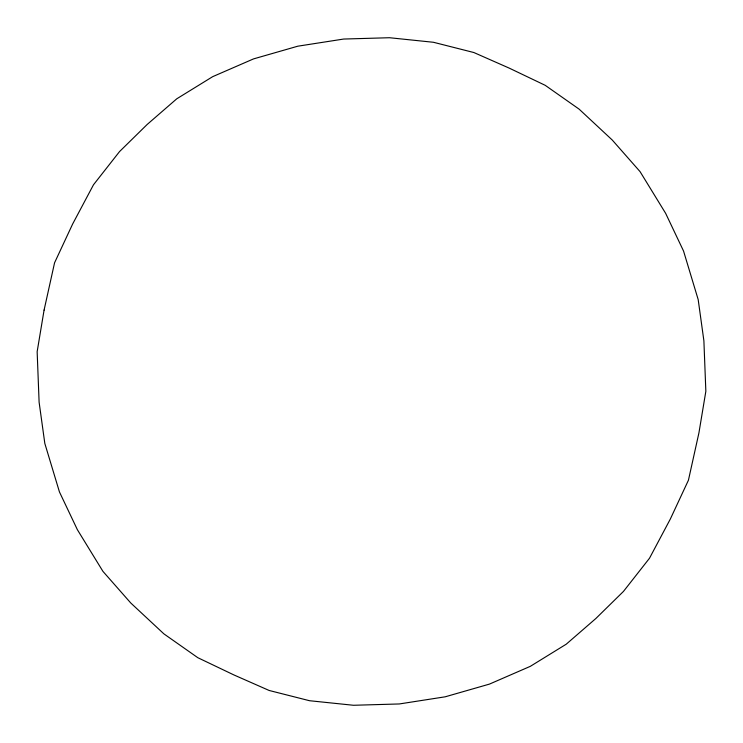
<?xml version="1.0" encoding="UTF-8"?>
<svg xmlns="http://www.w3.org/2000/svg" width="743" height="743" viewBox="0 0 743 743"><rect width="100%" height="100%" fill="white"/><g stroke="black" fill="none" stroke-linecap="round" stroke-linejoin="round"><path stroke-width="1.11" d="M44.078 310.11L37.15 351.708L39.11 402.195L44.821 443.432L59.449 491.95L77.365 529.675L102.943 571.376L130.768 603L163.878 633.853L197.814 657.694L233.831 674.904L269.142 690.47L309.552 700.723L353.501 705.274L399.307 703.955L445.206 696.804L489.442 684.108L530.298 666.35L566.222 644.209L595.821 618.538L623.47 591.409L649.503 558.234L670.362 518.976L688.436 480.21L698.922 432.89L705.85 391.292L703.89 340.805L698.179 299.568L683.551 251.05L665.635 213.325L640.057 171.624L612.232 140L579.122 109.147L545.186 85.306L509.169 68.096L473.858 52.53L433.448 42.277L389.499 37.726L343.693 39.045L297.794 46.196L253.558 58.892L212.702 76.65L176.778 98.791L147.179 124.462L119.53 151.591L93.497 184.766L72.638 224.024L54.564 262.79L44.078 310.11"/></g></svg>
